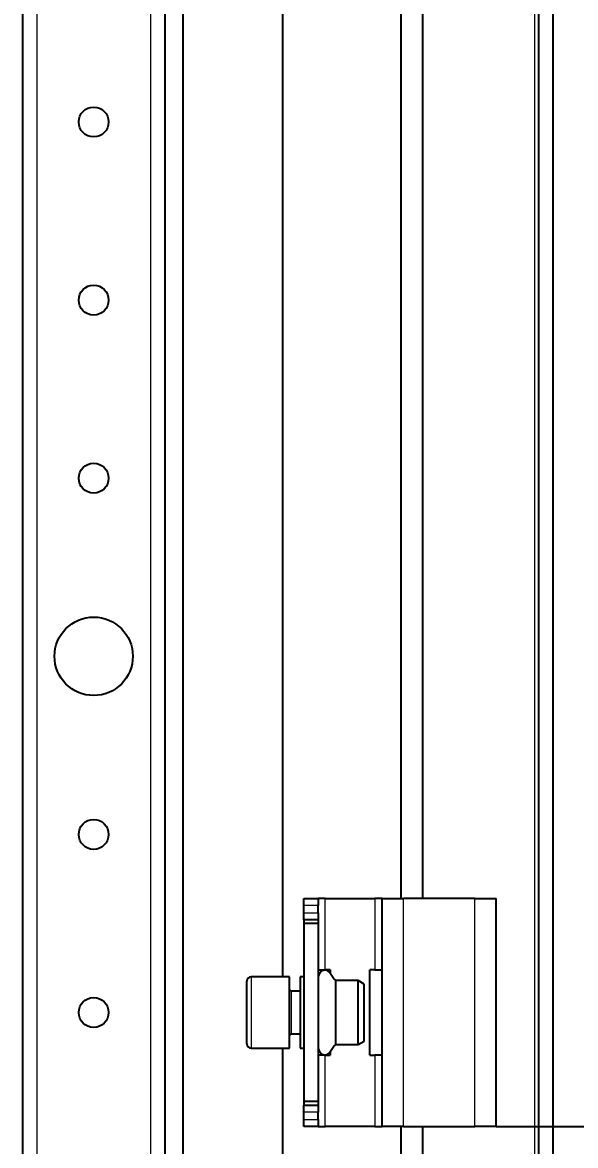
# Model space of a CAD drawing. Header units: millimetres. Extents: x -847 to 1903, y -1011 to 1043.
# Drawn here: x 1697.2 to 1774.9, y -752.1 to -594.5 of the extents above; entities that cross this region are included whole.
import ezdxf

# ---------------------------------------------------------------- set-up
doc = ezdxf.new("R2010")
doc.units = ezdxf.units.MM
doc.layers.add('FORMAT', color=7, linetype='Continuous')
doc.styles.add('SLDTEXTSTYLE0', font='TXT', dxfattribs={"width": 0.75})
doc.dimstyles.new('SLDDIMSTYLE0', dxfattribs={"dimtxt": 20, "dimasz": 10, "dimexe": 0, "dimexo": 0.0625, "dimgap": 5, "dimtad": 2, "dimdec": 1, "dimrnd": 1e-09, "dimzin": 12, "dimdsep": 46, "dimtxsty": 'SLDTEXTSTYLE0', "dimsah": 1, "dimcen": 0.09, "dimadec": 0, "dimazin": 3, "dimtfac": 1, "dimtofl": 0, "dimtmove": 0, "dimatfit": 3, "dimfxl": 0, "dimfrac": 2, "dimtolj": 1, "dimtzin": 12, "dimarcsym": 0})

# ---------------------------------------------------------------- blocks, each defined once
blk = doc.blocks.new('_D_5')
at = {"layer": 'FORMAT'}
for p, q in [((1763.72, 782.57), (1902.71, 782.57)), ((1901.71, 782.57), (1901.71, -749.43)), ((1763.72, -749.43), (1902.71, -749.43))]:
    blk.add_line(p, q, dxfattribs=at)
for points in [[(1901.71, 782.57), (1900.17, 772.57), (1903.25, 772.57)], [(1901.71, -749.43), (1903.25, -739.43), (1900.17, -739.43)]]:
    blk.add_solid(points, dxfattribs=at)
at = {"layer": 'FORMAT', "insert": (1875.93, -12.98), "char_height": 20, "attachment_point": 1, "rotation": 90, "style": 'SLDTEXTSTYLE0'}
blk.add_mtext('1532', dxfattribs=at)

msp = doc.modelspace()

# ---------------------------------------------------------------- linework, layer by layer
at = {"color": 7, "linetype": 'Continuous', "lineweight": 25}
for p, q in [((1769.71, -860.93), (1769.71, 894.07)), ((1771.71, -860.93), (1771.71, 894.07)), ((1719.71, 861.07), (1719.71, -827.93)), ((1697.21, 834.07), (1697.21, -800.93)), ((1717.21, 834.07), (1717.21, -800.93)), ((1733.71, -308.6), (1733.71, -728.43)), ((1750.41, -717.43), (1750.41, -308.93)), ((1753.41, -717.43), (1753.41, -308.93)), ((1736.71, -717.43), (1738.71, -717.43)), ((1736.71, -718.43), (1736.71, -717.43)), ((1736.71, -719.43), (1736.71, -718.43)), ((1738.71, -717.43), (1738.71, -718.43)), ((1739.71, -717.43), (1738.71, -717.43)), ((1738.71, -719.43), (1738.71, -718.43)), ((1739.71, -717.43), (1746.71, -717.43)), ((1747.71, -717.43), (1746.71, -717.43)), ((1747.71, -717.43), (1750.71, -717.43)), ((1747.71, -749.43), (1747.71, -717.43)), ((1760.71, -717.43), (1750.71, -717.43)), ((1760.71, -717.43), (1763.71, -717.43)), ((1763.71, -749.43), (1763.71, -717.43)), ((1736.71, -720.43), (1736.71, -719.43)), ((1738.71, -720.43), (1736.71, -720.43)), ((1736.71, -720.43), (1736.71, -720.93)), ((1738.71, -719.43), (1738.71, -720.43)), ((1738.71, -720.43), (1738.71, -720.93)), ((1738.71, -720.93), (1736.71, -720.93)), ((1736.71, -720.93), (1736.71, -745.93)), ((1738.71, -720.93), (1738.71, -745.93)), ((1738.71, -727.43), (1739.71, -727.43)), ((1740.41, -727.43), (1739.71, -727.43)), ((1740.41, -727.43), (1740.41, -727.88)), ((1746.01, -739.43), (1746.01, -727.43)), ((1746.71, -727.43), (1746.01, -727.43)), ((1746.71, -727.43), (1747.71, -727.43)), ((1728.71, -735.68), (1728.71, -729.03)), ((1734.71, -728.43), (1729.31, -728.43)), ((1734.71, -735.99), (1734.71, -728.43)), ((1736.71, -728.43), (1736.21, -728.43)), ((1736.21, -728.43), (1736.21, -729.64)), ((1736.21, -729.64), (1736.21, -738.43)), ((1744.34, -728.93), (1741.21, -728.93)), ((1741.21, -737.93), (1741.21, -728.93)), ((1745.21, -729.43), (1744.34, -728.93)), ((1744.34, -737.93), (1744.34, -728.93)), ((1745.21, -737.43), (1745.21, -729.43)), ((1736.21, -730.43), (1734.96, -730.43)), ((1728.71, -737.83), (1728.71, -735.68)), ((1734.71, -738.43), (1734.71, -735.99)), ((1734.96, -736.43), (1736.21, -736.43)), ((1744.34, -737.93), (1745.21, -737.43)), ((1729.31, -738.43), (1734.71, -738.43)), ((1733.71, -738.43), (1733.71, -758.25)), ((1736.21, -738.43), (1736.71, -738.43)), ((1740.41, -738.98), (1740.41, -739.43)), ((1741.21, -737.93), (1744.34, -737.93)), ((1739.71, -739.43), (1738.71, -739.43)), ((1739.71, -739.43), (1740.41, -739.43)), ((1746.01, -739.43), (1746.71, -739.43)), ((1747.71, -739.43), (1746.71, -739.43)), ((1738.71, -745.93), (1736.71, -745.93)), ((1736.71, -745.93), (1736.71, -746.43)), ((1736.71, -747.43), (1736.71, -746.43)), ((1736.71, -746.43), (1738.71, -746.43)), ((1738.71, -745.93), (1738.71, -746.43)), ((1738.71, -746.43), (1738.71, -747.43)), ((1736.71, -748.43), (1736.71, -747.43)), ((1736.71, -749.43), (1736.71, -748.43)), ((1738.71, -748.43), (1738.71, -747.43)), ((1738.71, -748.43), (1738.71, -749.43)), ((1738.71, -749.43), (1736.71, -749.43)), ((1738.71, -749.43), (1739.71, -749.43)), ((1746.71, -749.43), (1739.71, -749.43)), ((1746.71, -749.43), (1747.71, -749.43)), ((1750.71, -749.43), (1747.71, -749.43)), ((1750.41, -756.73), (1750.41, -749.43)), ((1750.71, -749.43), (1760.71, -749.43)), ((1753.41, -756.73), (1753.41, -749.43)), ((1763.71, -749.43), (1760.71, -749.43))]:
    msp.add_line(p, q, dxfattribs=at)
at = {"color": 8, "linetype": 'Continuous', "lineweight": 18}
for p, q in [((1769.11, 891.47), (1769.11, -858.33)), ((1699.21, 834.07), (1699.21, -800.93)), ((1715.21, 834.07), (1715.21, -800.93)), ((1738.71, -718.43), (1736.71, -718.43)), ((1739.71, -727.43), (1739.71, -717.43)), ((1746.71, -717.43), (1746.71, -727.43)), ((1750.71, -749.43), (1750.71, -717.43)), ((1760.71, -749.43), (1760.71, -717.43)), ((1736.71, -719.43), (1738.71, -719.43)), ((1729.31, -728.43), (1729.31, -735.99)), ((1734.96, -730.43), (1734.96, -736.43)), ((1729.31, -735.99), (1729.31, -738.43)), ((1739.71, -749.43), (1739.71, -739.43)), ((1746.71, -739.43), (1746.71, -749.43)), ((1738.71, -747.43), (1736.71, -747.43)), ((1736.71, -748.43), (1738.71, -748.43))]:
    msp.add_line(p, q, dxfattribs=at)
at = {"color": 7, "linetype": 'Continuous', "lineweight": 25}
for centre, radius in [((1707.21, -608.43), 2.1), ((1707.21, -633.43), 2.1), ((1707.21, -658.43), 2.1), ((1707.21, -683.43), 5.5), ((1707.21, -708.43), 2.1), ((1707.21, -733.43), 2.1)]:
    msp.add_circle(centre, radius, dxfattribs=at)
for centre, radius, start, end in [((1729.31, -729.03), 0.6, 90, 180), ((1734.96, -730.18), 0.25, 180, 270), ((1734.96, -736.68), 0.25, 90, 180), ((1729.31, -737.83), 0.6, 180, 270)]:
    msp.add_arc(centre, radius, start, end, dxfattribs=at)
for points, knots in [([(1741.21, -728.93), (1741.03, -728.78), (1740.69, -728.47), (1740.49, -727.9), (1740.13, -727.6), (1739.79, -727.46), (1739.43, -727.5), (1739.08, -727.69), (1738.83, -728.05), (1738.75, -728.35), (1738.71, -728.5)], [0, 0, 0, 0, 0.1856756, 0.3710252, 0.4669372, 0.5621716, 0.6563466, 0.7515528, 0.8738418, 1, 1, 1, 1]), ([(1738.71, -738.36), (1738.75, -738.51), (1738.83, -738.81), (1739.08, -739.17), (1739.43, -739.36), (1739.79, -739.39), (1740.13, -739.26), (1740.49, -738.96), (1740.69, -738.39), (1741.03, -738.08), (1741.21, -737.93)], [0, 0, 0, 0, 0.126158, 0.248447, 0.343653, 0.437828, 0.533063, 0.628975, 0.814324, 1, 1, 1, 1])]:
    msp.add_open_spline(points, degree=3, knots=knots, dxfattribs=at)

# ---------------------------------------------------------------- dimensions: what is measured, and where the dimension line sits
at = {"layer": 'FORMAT'}
dim = msp.add_linear_dim(base=(1901.71, -749.43), p1=(1763.71, 782.57), p2=(1763.71, -749.43), angle=90, dimstyle='SLDDIMSTYLE0', dxfattribs=at)
dim.commit()
dim.dimension.update_dxf_attribs({"geometry": '_D_5', "text_midpoint": (1901.71, 16.57), "dimtype": 160})

doc.saveas('drawing.dxf')
